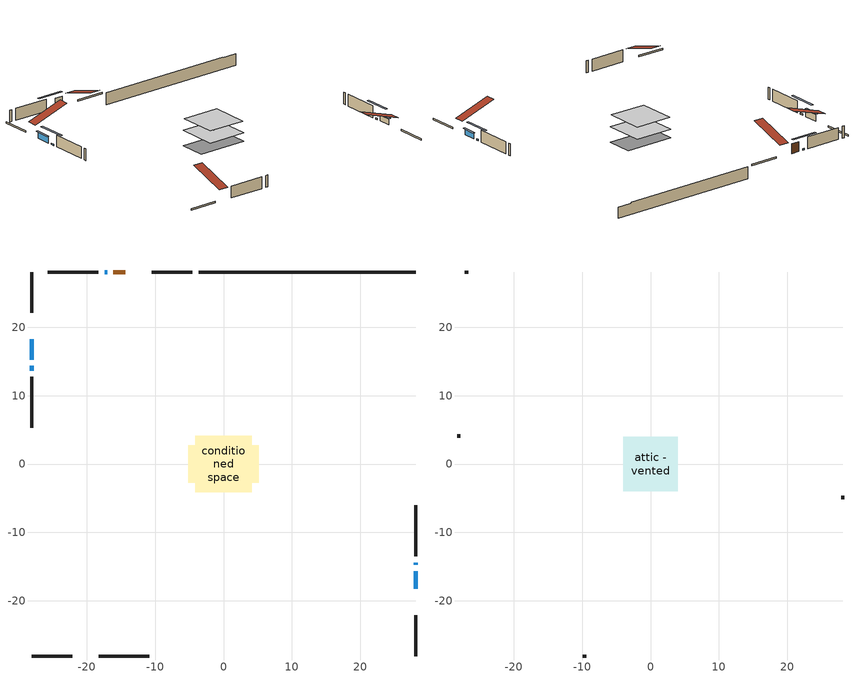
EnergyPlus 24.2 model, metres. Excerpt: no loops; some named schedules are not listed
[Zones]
conditioned space
 floor outside (Floor1 construction): -0.5,-0.5 -0.5,0.5 0.5,0.5 0.5,-0.5 z1.37
 floor adiabatic (AdiabaticFloorConstruction): -4.11,-4.11 -4.11,4.11 4.11,4.11 4.11,-4.11 z1.37
 floor foundation (Slab1 construction): -5.18,-2.74 -5.18,2.74 5.18,2.74 5.18,-2.74 z-1.07
 wall outside (RimJoist1 construction): -4.55,28.08 -10.5,28.08 / -28.08,-28.08 -22.13,-28.08 / -28.08,28.08 -28.08,22.13 / 28.08,-28.08 28.08,-22.13 z1.37:1.67
 wall outside (AdiabaticWallConstruction 1): -14.39,28.08 -16.09,28.08 z1.37:3.4
 wall outside (AdiabaticWallConstruction): 28.08,-18.24 28.08,-15.68 z1.37:2.5; -28.08,18.24 -28.08,15.27 z1.37:2.68; 28.08,-14.75 28.08,-14.4 / -17.02,28.08 -17.37,28.08 / -28.08,14.34 -28.08,13.66 z1.37:1.67
 wall outside (Wall1 construction): -18.29,28.08 -25.71,28.08 / -18.24,-28.08 -10.82,-28.08 / -28.08,12.73 -28.08,5.31 / 28.08,-13.48 28.08,-6.06 z1.37:3.81
 wall foundation (FoundationWall1 construction): -3.62,28.08,-1.07 -3.62,28.08,1.37 24.91,28.08,1.37 24.91,28.08,1.24 28.08,28.08,1.24 28.08,28.08,-1.07
 window (WindowConstruction): 28.08,-18.24 28.08,-15.68 z1.37:2.49
 window (WindowConstruction 1): -28.08,18.24 -28.08,15.27 z1.37:2.68
 window (WindowConstruction 2): 28.08,-14.75 28.08,-14.41 z1.37:1.67
 window (WindowConstruction 3): -17.02,28.08 -17.36,28.08 z1.37:1.67
 window (WindowConstruction 4): -28.08,14.34 -28.08,13.66 z1.37:1.67
 door (Door): -14.39,28.08 -16.09,28.08 z1.37:3.4
 ceiling adiabatic (AdiabaticFloorConstruction): 4.11,-4.11 4.11,4.11 -4.11,4.11 -4.11,-4.11 z1.37
attic - vented
 floor to conditioned space (Floor2 construction Reversed): -3.96,-3.96 -3.96,3.96 3.96,3.96 3.96,-3.96 z3.81
 wall outside (Wall2 construction): -26.64,28.08 -27.15,28.08 / -9.9,-28.08 -9.38,-28.08 / -28.08,4.38 -28.08,3.87 / 28.08,-5.13 28.08,-4.62 z1.37:3.81
 roof outside (Roof1 construction): -13.46,28.08,3.81 -13.46,20.36,6.38 -11.42,20.36,6.38 -11.42,28.08,3.81; -19.17,-28.08,3.81 -19.17,-20.36,6.38 -21.2,-20.36,6.38 -21.2,-28.08,3.81; -28.08,19.17,3.81 -20.36,19.17,6.38 -20.36,21.2,6.38 -28.08,21.2,3.81; 28.08,-19.17,3.81 20.36,-19.17,6.38 20.36,-21.2,6.38 28.08,-21.2,3.81
shading: 28.08,-15.48 28.08,-18.44 28.49,-18.44 28.49,-15.48 z2.7; -28.08,15.07 -28.08,18.44 -28.49,18.44 -28.49,15.07 z2.88; 28.08,-11.77 28.08,-17.39 28.49,-17.39 28.49,-11.77 z4.31; -20,28.08 -14.38,28.08 -14.38,28.49 -20,28.49 z4.31; -28.08,11.02 -28.08,16.98 -28.49,16.98 -28.49,11.02 z4.31
[Building]
Building 1: Terrain=Suburbs
[Site:Location]
Winnipeg Intl AP_MB: Latitude {deg}=49.91; Longitude {deg}=-97.24; Time Zone {hr}=-6; Elevation {m}=239; Keep Site Location Information=Yes
[Site:GroundTemperature:Shallow]
-2.46526, -5.11642, -5.32873, -4.07063, 0.979979, 6.00706, 10.3653, 13.1261, 13.3606, 11.1152, 6.8681, 1.99523
[Site:WaterMainsTemperature]
Calculation Method=Schedule; Temperature Schedule=mains temperature schedule
[Material] Roughness=Rough; Thermal Absorptance=0.9
Name | Thickness {m} | Conductivity {W/m-K} | Density {kg/m3} | Specific Heat {J/kg-K} | Solar Absorptance | Visible Absorptance
asphalt or fiberglass shingles | 0.00635 | 0.162714 | 1121.4 | 1465.45 | 0.84 | 0.84
ceiling loosefill ins | 0.254 | 0.0480833 | 16.02 | 1046.75 | 0.7 | 0.7
ceiling stud and cavity | 0.1397 | 0.117016 | 65.682 | 1177.47 | 0.7 | 0.7
concrete 4.0 in. | 0.1016 | 1.803125 | 2242.8 | 837.4 | 0.7 | 0.7
concrete 8.0 in. | 0.2032 | 1.803125 | 2242.8 | 837.4 | 0.7 | 0.7
door material | 0.04445 | 0.188738 | 512.64 | 1214.23 | 0.7 | 0.7
exterior vertical ins | 0.0548508 | 0.029427 | 32.04 | 1214.23 | 0.7 | 0.7
floor covering | 0.0127 | 0.0433444 | 54.468 | 1339.84 | 0.6 | 0.6
floor rigid ins | 0.051816 | 0.029427 | 32.04 | 1214.23 | 0.7 | 0.7
floor rigid ins 1; wall rigid ins | 0.512978 | 0.029427 | 32.04 | 1214.23 | 0.7 | 0.7
floor stud and cavity | 0.1397 | 0.688712 | 92.3553 | 1139.71 | 0.7 | 0.7
floor stud and cavity 1 | 0.1397 | 1.75129 | 37.0049 | 1207.88 | 0.7 | 0.7
furniture material conditioned space 1 | 0.1524 | 0.115458 | 640.8 | 1214.23 | 0.6 | 0.6
gypsum board | 0.0127 | 0.160291 | 801 | 837.4 | 0.6 | 0.6
gypsum board 1 | 0.0127 | 0.160291 | 801 | 837.4 | 0.7 | 0.7
osb sheathing 0.5 in. | 0.0127 | 0.115458 | 512.64 | 1214.23 | 0.7 | 0.7
osb sheathing 0.75 in. | 0.01905 | 0.115458 | 512.64 | 1214.23 | 0.7 | 0.7
osb sheathing 2.0 in. | 0.0508 | 0.115458 | 512.64 | 1214.23 | 0.7 | 0.7
rim joist stud and cavity | 0.0508 | 0.0448274 | 125.044 | 1163.47 | 0.6 | 0.6
wall stud and cavity | 0.1397 | 0.0941144 | 139.0536 | 1170.24 | 0.7 | 0.7
wall stud and cavity 1 | 0.0889 | 6.9971 | 50.32683 | 1063.81 | 0.6 | 0.6
wall stud and cavity 2 | 0.0889 | 0.380278 | 52.3479 | 1209.89 | 0.7 | 0.7
wall stud and cavity 3 | 0.0889 | 0.391764 | 83.0341 | 1211.67 | 0.7 | 0.7
wood siding | 0.0254 | 0.102417 | 544.68 | 1172.36 | 0.4 | 0.4
wood siding 1 | 0.00254 | 0.102417 | 544.68 | 1172.36 | 0.4 | 0.4
wood siding 2; wood siding 3; wood siding 4 | 0.0254 | 0.102417 | 544.68 | 1172.36 | 0.7 | 0.7
[WindowMaterial:SimpleGlazingSystem]
Name | U-Factor {W/m2-K} | Solar Heat Gain Coefficient
WindowMaterial | 2.97584 | 0.62
WindowMaterial 1 | 2.841839 | 0.63
WindowMaterial 2 | 4.38739 | 0.49
WindowMaterial 3 | 5.3447 | 0.48
[Construction]
AdiabaticFloorConstruction: floor stud and cavity 1, floor rigid ins 1, osb sheathing 0.75 in., floor covering
AdiabaticWallConstruction: wood siding 3, wall rigid ins, wall stud and cavity 2, gypsum board
AdiabaticWallConstruction 1: wood siding 4, wall rigid ins, wall stud and cavity 2, gypsum board
Door: door material
Floor1 construction: floor stud and cavity, floor rigid ins, osb sheathing 0.75 in., floor covering
Floor2 construction Reversed: gypsum board, ceiling stud and cavity, ceiling loosefill ins
FoundationWall1 construction: concrete 8.0 in., gypsum board 1
furniture construction conditioned space 1: furniture material conditioned space 1
PartitionWallConstruction: gypsum board, wall stud and cavity 3, gypsum board
RimJoist1 construction: wood siding 2, osb sheathing 2.0 in., rim joist stud and cavity
Roof1 construction: asphalt or fiberglass shingles
Slab1 construction: concrete 4.0 in.
Wall1 construction: wood siding, osb sheathing 0.5 in., wall stud and cavity, gypsum board
Wall2 construction: wood siding 1, wall stud and cavity 1
WindowConstruction: WindowMaterial
WindowConstruction 1: WindowMaterial 1
WindowConstruction 2: WindowMaterial 2
WindowConstruction 3; WindowConstruction 4: WindowMaterial 3
[Zone] Multiplier=1; Part of Total Floor Area=Yes
Name | Volume {m3}
attic - vented | 26.2043
conditioned space | 310.8
[Space]
Name | Zone | Volume {m3}
attic - vented 1 | attic - vented | 26.2043
conditioned space 1 | conditioned space | 310.8
[ZoneInfiltration:EffectiveLeakageArea]
infil attic - vented 1: Zone or Space=attic - vented 1; Schedule=Always On Discrete; Effective Air Leakage Area {cm2}=2092; Stack Coefficient=0.000348418; Wind Coefficient=1.26116e-05
[ZoneMixing]
whole house fan mix: Zone or Space=attic - vented; Schedule=Always On Continuous; Design Flow Rate Calculation Method=Flow/Zone; Design Flow Rate {m3/s}=0; Source Zone or Space=conditioned space
[SurfaceProperty:ExposedFoundationPerimeter]
Slab1: Exposed Perimeter Calculation Method=TotalExposedPerimeter; Total Exposed Perimeter {m}=31.7
[InternalMass] Zone or ZoneList=conditioned space; Space or SpaceList=conditioned space 1
Name | Construction | Surface Area {m2}
furniture mass conditioned space 1 | furniture construction conditioned space 1 | 50.1359
partition wall mass | PartitionWallConstruction | 125.34
[Lights]
interior lighting: Zone or ZoneList or Space or SpaceList=conditioned space 1; Schedule=interior lighting schedule; Design Level Calculation Method=LightingLevel; Lighting Level {W}=343.2; Return Air Fraction=0; Fraction Radiant=0.6; Fraction Visible=0.2; Fraction Replaceable=1
[People]
occupants: Zone or ZoneList or Space or SpaceList=conditioned space 1; Number of People Schedule=occupants schedule; Number of People Calculation Method=People; Number of People=3; Fraction Radiant=0.314171; Sensible Heat Fraction=0.56303; Activity Level Schedule=occupants activity schedule; Carbon Dioxide Generation Rate {m3/s-W}=0; Enable ASHRAE 55 Comfort Warnings=No; Mean Radiant Temperature Calculation Type=EnclosureAveraged
[ElectricEquipment] Zone or ZoneList or Space or SpaceList=conditioned space 1; Design Level Calculation Method=EquipmentLevel
Name | Schedule | Design Level {W} | Fraction Latent | Fraction Radiant | Fraction Lost
clothes dryer | clothes dryer schedule | 140.772 | 0.015 | 0.081 | 0.85
clothes washer | clothes washer schedule | 32.1985 | 0.03 | 0.162 | 0.7
cooking range | cooking range schedule | 215.147 | 0.08 | 0.432 | 0.2
dishwasher | dishwasher schedule | 66.8632 | 0.3 | 0.18 | 0.4
fridge | fridge schedule | 72.9452 | 0 | 0.6 | 0
mech vent house fan | mech vent house fan schedule | 10 | 0 | 0 | 1
mech vent house fan cfis | mech vent house fan cfis schedule | 0 | 0 | 0 | 0
misc plug loads | misc plug loads schedule | 494.7 | 0.045 | 0.513 | 0.1
whole house fan | Always On Discrete | 0 | 0 | 0 | 1
[OtherEquipment] Zone or ZoneList or Space or SpaceList=conditioned space 1; Design Level Calculation Method=EquipmentLevel
Name | Fuel Type | Schedule | Design Level {W} | Fraction Latent | Fraction Radiant | Fraction Lost
clothes dryer 1 | Electricity | clothes dryer schedule | 0 | 0.015 | 0.081 | 0.85
cooking range 1 | Electricity | cooking range schedule | 0 | 0.08 | 0.432 | 0.2
general water use latent | None | general water use schedule | 62.594 | 1 | 0 | 0
general water use sensible | None | general water use schedule | -61.6891 | 0 | 0.6 | 0
mech vent house fan latent load | None | Always On Discrete | 0 | 1 | 0 | 0
mech vent house fan sensible load | None | Always On Discrete | 0 | 0 | 0 | 0
water heater energy adjustment1 | NaturalGas | Always On Discrete | 0.01 | 0 | 0 | 1
[ZoneInfiltration:DesignFlowRate] Zone or ZoneList or Space or SpaceList=conditioned space 1; Schedule=Always On Discrete; Design Flow Rate Calculation Method=Flow/Zone; Design Flow Rate {m3/s}=0
infil flow; natural vent flow; whole house fan flow
[AvailabilityManager:Scheduled]
central ac and furnace airloop Availability Manager: Schedule=Always On Discrete
[Foundation:Kiva]
Foundation Kiva 1: Initial Indoor Air Temperature {C}=21; Wall Height Above Grade {m}=1.36998; Wall Depth Below Slab {m}=0.2032; Custom Block Material Name 1=exterior vertical ins; Custom Block Depth 1 {m}=2.43998; Custom Block X Position 1 {m}=0.2159; Custom Block Z Position 1 {m}=0
[Foundation:Kiva:Settings]
Soil Conductivity {W/m-K}=0.849921; Soil Density {kg/m3}=1842.3; Soil Specific Heat {J/kg-K}=418.7; Ground Solar Absorptivity=0.9; Ground Thermal Absorptivity=0.9; Ground Surface Roughness {m}=0.03; Far-Field Width {m}=40; Deep-Ground Boundary Condition=ZeroFlux; Deep-Ground Depth {m}=40; Minimum Cell Dimension {m}=0.2; Maximum Cell Growth Coefficient=3; Simulation Timestep=Timestep
[Exterior:Lights]
exterior lighting: Schedule=exterior lighting schedule; Design Level {W}=75.6
[EnergyManagementSystem:GlobalVariable]
central_ac_and_furnace_airloop_Fan_RTF
infil_program_Qfan
infil_program_Qinf
natural_vent_program_Qnv
natural_vent_program_Qwhf
[EnergyManagementSystem:Sensor]
Name | Output:Variable or Output:Meter Index Key | Output:Variable or Output:Meter
airflow_gain | infil flow | Infiltration Sensible Heat Gain Energy
airflow_gain_1 | natural vent flow | Infiltration Sensible Heat Gain Energy
airflow_gain_2 | whole house fan flow | Infiltration Sensible Heat Gain Energy
airflow_loss | infil flow | Infiltration Sensible Heat Loss Energy
airflow_loss_1 | natural vent flow | Infiltration Sensible Heat Loss Energy
airflow_loss_2 | whole house fan flow | Infiltration Sensible Heat Loss Energy
clg_load_cond |  | Cooling:EnergyTransfer:Zone:CONDITIONED SPACE
clg_sp_s; clg_sp_s_1 | cooling setpoint | Schedule Value
clothes_dryer_exhaust_0_sch_s | clothes dryer exhaust 0 schedule | Schedule Value
cool_season | cooling season schedule | Schedule Value
htg_load_cond |  | Heating:EnergyTransfer:Zone:CONDITIONED SPACE
htg_sp_s; htg_sp_s_1 | heating setpoint | Schedule Value
ig_ee_conv | clothes dryer | Electric Equipment Convective Heating Energy
ig_ee_conv_2 | cooking range | Electric Equipment Convective Heating Energy
ig_ee_conv_4 | fridge | Electric Equipment Convective Heating Energy
ig_ee_conv_5 | misc plug loads | Electric Equipment Convective Heating Energy
ig_ee_conv_6 | whole house fan | Electric Equipment Convective Heating Energy
ig_ee_rad | clothes dryer | Electric Equipment Radiant Heating Energy
ig_ee_rad_2 | cooking range | Electric Equipment Radiant Heating Energy
ig_ee_rad_4 | fridge | Electric Equipment Radiant Heating Energy
ig_ee_rad_5 | misc plug loads | Electric Equipment Radiant Heating Energy
ig_ee_rad_6 | whole house fan | Electric Equipment Radiant Heating Energy
ig_lgt_conv | interior lighting | Lights Convective Heating Energy
ig_lgt_rad | interior lighting | Lights Radiant Heating Energy
ig_lgt_vis | interior lighting | Lights Visible Radiation Heating Energy
ig_oe_conv | clothes dryer 1 | Other Equipment Convective Heating Energy
ig_oe_conv_1 | cooking range 1 | Other Equipment Convective Heating Energy
ig_oe_conv_2 | general water use latent | Other Equipment Convective Heating Energy
ig_oe_conv_3 | general water use sensible | Other Equipment Convective Heating Energy
ig_oe_conv_4 | water heater energy adjustment1 | Other Equipment Convective Heating Energy
ig_oe_rad | clothes dryer 1 | Other Equipment Radiant Heating Energy
ig_oe_rad_1 | cooking range 1 | Other Equipment Radiant Heating Energy
ig_oe_rad_2 | general water use latent | Other Equipment Radiant Heating Energy
ig_oe_rad_3 | general water use sensible | Other Equipment Radiant Heating Energy
ig_oe_rad_4 | water heater energy adjustment1 | Other Equipment Radiant Heating Energy
ig_ppl_conv | occupants | People Convective Heating Energy
ig_ppl_rad | occupants | People Radiant Heating Energy
im_conv | furniture mass conditioned space 1 | Surface Inside Face Convection Heat Gain Energy
im_conv_1 | partition wall mass | Surface Inside Face Convection Heat Gain Energy
im_ig | furniture mass conditioned space 1 | Surface Inside Face Internal Gains Radiation Heat Gain Energy
im_ig_1 | partition wall mass | Surface Inside Face Internal Gains Radiation Heat Gain Energy
im_lgt | furniture mass conditioned space 1 | Surface Inside Face Lights Radiation Heat Gain Energy
im_lgt_1 | partition wall mass | Surface Inside Face Lights Radiation Heat Gain Energy
im_sol | furniture mass conditioned space 1 | Surface Inside Face Solar Radiation Heat Gain Energy
im_sol_1 | partition wall mass | Surface Inside Face Solar Radiation Heat Gain Energy
im_surf | furniture mass conditioned space 1 | Surface Inside Face Net Surface Thermal Radiation Heat Gain Energy
im_surf_1 | partition wall mass | Surface Inside Face Net Surface Thermal Radiation Heat Gain Energy
mv_conv | mech vent house fan | Electric Equipment Convective Heating Energy
mv_conv_1 | mech vent house fan cfis | Electric Equipment Convective Heating Energy
mv_conv_2 | mech vent house fan latent load | Other Equipment Convective Heating Energy
mv_conv_3 | mech vent house fan sensible load | Other Equipment Convective Heating Energy
mv_rad | mech vent house fan | Electric Equipment Radiant Heating Energy
mv_rad_1 | mech vent house fan cfis | Electric Equipment Radiant Heating Energy
mv_rad_2 | mech vent house fan latent load | Other Equipment Radiant Heating Energy
mv_rad_3 | mech vent house fan sensible load | Other Equipment Radiant Heating Energy
natural_vent_s | natural vent schedule | Schedule Value
out_pb_s |  | Site Outdoor Air Barometric Pressure
out_wt_s |  | Site Outdoor Air Humidity Ratio
site_vw_s |  | Site Wind Speed
ss_back_out | Window1 | Surface Window Shortwave from Zone Back Out Window Heat Transfer Rate
ss_back_out_1 | Window3 | Surface Window Shortwave from Zone Back Out Window Heat Transfer Rate
ss_back_out_2 | Window5 | Surface Window Shortwave from Zone Back Out Window Heat Transfer Rate
ss_back_out_3 | Window6 | Surface Window Shortwave from Zone Back Out Window Heat Transfer Rate
ss_back_out_4 | Window7 | Surface Window Shortwave from Zone Back Out Window Heat Transfer Rate
ss_conv | Door1 | Surface Inside Face Convection Heat Gain Energy
ss_conv_1 | Window1 | Surface Inside Face Convection Heat Gain Energy
ss_conv_2 | Window3 | Surface Inside Face Convection Heat Gain Energy
ss_conv_3 | Window5 | Surface Inside Face Convection Heat Gain Energy
ss_conv_4 | Window6 | Surface Inside Face Convection Heat Gain Energy
ss_conv_5 | Window7 | Surface Inside Face Convection Heat Gain Energy
ss_ig | Door1 | Surface Inside Face Internal Gains Radiation Heat Gain Energy
ss_ig_1 | Window1 | Surface Inside Face Internal Gains Radiation Heat Gain Energy
ss_ig_2 | Window3 | Surface Inside Face Internal Gains Radiation Heat Gain Energy
ss_ig_3 | Window5 | Surface Inside Face Internal Gains Radiation Heat Gain Energy
ss_ig_4 | Window6 | Surface Inside Face Internal Gains Radiation Heat Gain Energy
ss_ig_5 | Window7 | Surface Inside Face Internal Gains Radiation Heat Gain Energy
ss_lgt | Door1 | Surface Inside Face Lights Radiation Heat Gain Energy
ss_sol | Door1 | Surface Inside Face Solar Radiation Heat Gain Energy
ss_surf | Door1 | Surface Inside Face Net Surface Thermal Radiation Heat Gain Energy
ss_surf_1 | Window1 | Surface Inside Face Net Surface Thermal Radiation Heat Gain Energy
ss_surf_2 | Window3 | Surface Inside Face Net Surface Thermal Radiation Heat Gain Energy
ss_surf_3 | Window5 | Surface Inside Face Net Surface Thermal Radiation Heat Gain Energy
ss_surf_4 | Window6 | Surface Inside Face Net Surface Thermal Radiation Heat Gain Energy
ss_surf_5 | Window7 | Surface Inside Face Net Surface Thermal Radiation Heat Gain Energy
ss_trans_in | Window1 | Surface Window Transmitted Solar Radiation Rate
ss_trans_in_1 | Window3 | Surface Window Transmitted Solar Radiation Rate
ss_trans_in_2 | Window5 | Surface Window Transmitted Solar Radiation Rate
ss_trans_in_3 | Window6 | Surface Window Transmitted Solar Radiation Rate
ss_trans_in_4 | Window7 | Surface Window Transmitted Solar Radiation Rate
ss_trans_out | Window1 | Surface Inside Face Initial Transmitted Diffuse Transmitted Out Window Solar Radiation Rate
ss_trans_out_1 | Window3 | Surface Inside Face Initial Transmitted Diffuse Transmitted Out Window Solar Radiation Rate
ss_trans_out_2 | Window5 | Surface Inside Face Initial Transmitted Diffuse Transmitted Out Window Solar Radiation Rate
ss_trans_out_3 | Window6 | Surface Inside Face Initial Transmitted Diffuse Transmitted Out Window Solar Radiation Rate
ss_trans_out_4 | Window7 | Surface Inside Face Initial Transmitted Diffuse Transmitted Out Window Solar Radiation Rate
s_conv | Floor1 | Surface Inside Face Convection Heat Gain Energy
s_conv_1 | Floor2 | Surface Inside Face Convection Heat Gain Energy
s_conv_10 | Wall1:0 | Surface Inside Face Convection Heat Gain Energy
s_conv_11 | Wall1:180 | Surface Inside Face Convection Heat Gain Energy
s_conv_12 | Wall1:270 | Surface Inside Face Convection Heat Gain Energy
s_conv_13 | Wall1:90 | Surface Inside Face Convection Heat Gain Energy
s_conv_2 | FoundationWall1 | Surface Inside Face Convection Heat Gain Energy
s_conv_3 | inferred conditioned ceiling | Surface Inside Face Convection Heat Gain Energy
s_conv_4 | inferred conditioned floor | Surface Inside Face Convection Heat Gain Energy
s_conv_5 | RimJoist1:0 | Surface Inside Face Convection Heat Gain Energy
s_conv_6 | RimJoist1:180 | Surface Inside Face Convection Heat Gain Energy
s_conv_7 | RimJoist1:270 | Surface Inside Face Convection Heat Gain Energy
s_conv_8 | RimJoist1:90 | Surface Inside Face Convection Heat Gain Energy
s_conv_9 | Slab1 | Surface Inside Face Convection Heat Gain Energy
s_ig | Floor1 | Surface Inside Face Internal Gains Radiation Heat Gain Energy
s_ig_1 | Floor2 | Surface Inside Face Internal Gains Radiation Heat Gain Energy
s_ig_10 | Wall1:0 | Surface Inside Face Internal Gains Radiation Heat Gain Energy
s_ig_11 | Wall1:180 | Surface Inside Face Internal Gains Radiation Heat Gain Energy
s_ig_12 | Wall1:270 | Surface Inside Face Internal Gains Radiation Heat Gain Energy
s_ig_13 | Wall1:90 | Surface Inside Face Internal Gains Radiation Heat Gain Energy
s_ig_2 | FoundationWall1 | Surface Inside Face Internal Gains Radiation Heat Gain Energy
s_ig_3 | inferred conditioned ceiling | Surface Inside Face Internal Gains Radiation Heat Gain Energy
s_ig_4 | inferred conditioned floor | Surface Inside Face Internal Gains Radiation Heat Gain Energy
s_ig_5 | RimJoist1:0 | Surface Inside Face Internal Gains Radiation Heat Gain Energy
s_ig_6 | RimJoist1:180 | Surface Inside Face Internal Gains Radiation Heat Gain Energy
s_ig_7 | RimJoist1:270 | Surface Inside Face Internal Gains Radiation Heat Gain Energy
s_ig_8 | RimJoist1:90 | Surface Inside Face Internal Gains Radiation Heat Gain Energy
s_ig_9 | Slab1 | Surface Inside Face Internal Gains Radiation Heat Gain Energy
s_lgt | Floor1 | Surface Inside Face Lights Radiation Heat Gain Energy
s_lgt_1 | Floor2 | Surface Inside Face Lights Radiation Heat Gain Energy
s_lgt_10 | Wall1:0 | Surface Inside Face Lights Radiation Heat Gain Energy
s_lgt_11 | Wall1:180 | Surface Inside Face Lights Radiation Heat Gain Energy
s_lgt_12 | Wall1:270 | Surface Inside Face Lights Radiation Heat Gain Energy
s_lgt_13 | Wall1:90 | Surface Inside Face Lights Radiation Heat Gain Energy
s_lgt_2 | FoundationWall1 | Surface Inside Face Lights Radiation Heat Gain Energy
s_lgt_3 | inferred conditioned ceiling | Surface Inside Face Lights Radiation Heat Gain Energy
s_lgt_4 | inferred conditioned floor | Surface Inside Face Lights Radiation Heat Gain Energy
s_lgt_5 | RimJoist1:0 | Surface Inside Face Lights Radiation Heat Gain Energy
s_lgt_6 | RimJoist1:180 | Surface Inside Face Lights Radiation Heat Gain Energy
s_lgt_7 | RimJoist1:270 | Surface Inside Face Lights Radiation Heat Gain Energy
s_lgt_8 | RimJoist1:90 | Surface Inside Face Lights Radiation Heat Gain Energy
s_lgt_9 | Slab1 | Surface Inside Face Lights Radiation Heat Gain Energy
s_sol | Floor1 | Surface Inside Face Solar Radiation Heat Gain Energy
s_sol_1 | Floor2 | Surface Inside Face Solar Radiation Heat Gain Energy
s_sol_10 | Wall1:0 | Surface Inside Face Solar Radiation Heat Gain Energy
s_sol_11 | Wall1:180 | Surface Inside Face Solar Radiation Heat Gain Energy
s_sol_12 | Wall1:270 | Surface Inside Face Solar Radiation Heat Gain Energy
s_sol_13 | Wall1:90 | Surface Inside Face Solar Radiation Heat Gain Energy
s_sol_2 | FoundationWall1 | Surface Inside Face Solar Radiation Heat Gain Energy
s_sol_3 | inferred conditioned ceiling | Surface Inside Face Solar Radiation Heat Gain Energy
s_sol_4 | inferred conditioned floor | Surface Inside Face Solar Radiation Heat Gain Energy
s_sol_5 | RimJoist1:0 | Surface Inside Face Solar Radiation Heat Gain Energy
s_sol_6 | RimJoist1:180 | Surface Inside Face Solar Radiation Heat Gain Energy
s_sol_7 | RimJoist1:270 | Surface Inside Face Solar Radiation Heat Gain Energy
s_sol_8 | RimJoist1:90 | Surface Inside Face Solar Radiation Heat Gain Energy
s_sol_9 | Slab1 | Surface Inside Face Solar Radiation Heat Gain Energy
s_surf | Floor1 | Surface Inside Face Net Surface Thermal Radiation Heat Gain Energy
s_surf_1 | Floor2 | Surface Inside Face Net Surface Thermal Radiation Heat Gain Energy
s_surf_10 | Wall1:0 | Surface Inside Face Net Surface Thermal Radiation Heat Gain Energy
s_surf_11 | Wall1:180 | Surface Inside Face Net Surface Thermal Radiation Heat Gain Energy
s_surf_12 | Wall1:270 | Surface Inside Face Net Surface Thermal Radiation Heat Gain Energy
s_surf_13 | Wall1:90 | Surface Inside Face Net Surface Thermal Radiation Heat Gain Energy
s_surf_2 | FoundationWall1 | Surface Inside Face Net Surface Thermal Radiation Heat Gain Energy
s_surf_3 | inferred conditioned ceiling | Surface Inside Face Net Surface Thermal Radiation Heat Gain Energy
s_surf_4 | inferred conditioned floor | Surface Inside Face Net Surface Thermal Radiation Heat Gain Energy
s_surf_5 | RimJoist1:0 | Surface Inside Face Net Surface Thermal Radiation Heat Gain Energy
s_surf_6 | RimJoist1:180 | Surface Inside Face Net Surface Thermal Radiation Heat Gain Energy
s_surf_7 | RimJoist1:270 | Surface Inside Face Net Surface Thermal Radiation Heat Gain Energy
s_surf_8 | RimJoist1:90 | Surface Inside Face Net Surface Thermal Radiation Heat Gain Energy
s_surf_9 | Slab1 | Surface Inside Face Net Surface Thermal Radiation Heat Gain Energy
[EnergyManagementSystem:Actuator]
Name | Actuated Component Unique | Actuated Component Type | Actuated Component Control Type
fridge_schedule_act | fridge schedule | Schedule:Constant | Schedule Value
infil_flow_act | infil flow | Zone Infiltration | Air Exchange Flow Rate
mech_vent_house_fan_cfis_act | mech vent house fan cfis | ElectricEquipment | Electricity Rate
mech_vent_house_fan_latent_load_act | mech vent house fan latent load | OtherEquipment | Power Level
mech_vent_house_fan_sensible_load_act | mech vent house fan sensible load | OtherEquipment | Power Level
natural_vent_flow_act | natural vent flow | Zone Infiltration | Air Exchange Flow Rate
water_heater_ec_adj_act | water heater energy adjustment1 | OtherEquipment | Power Level
whole_house_fan_act | whole house fan | ElectricEquipment | Electricity Rate
whole_house_fan_flow_act | whole house fan flow | Zone Infiltration | Air Exchange Flow Rate
